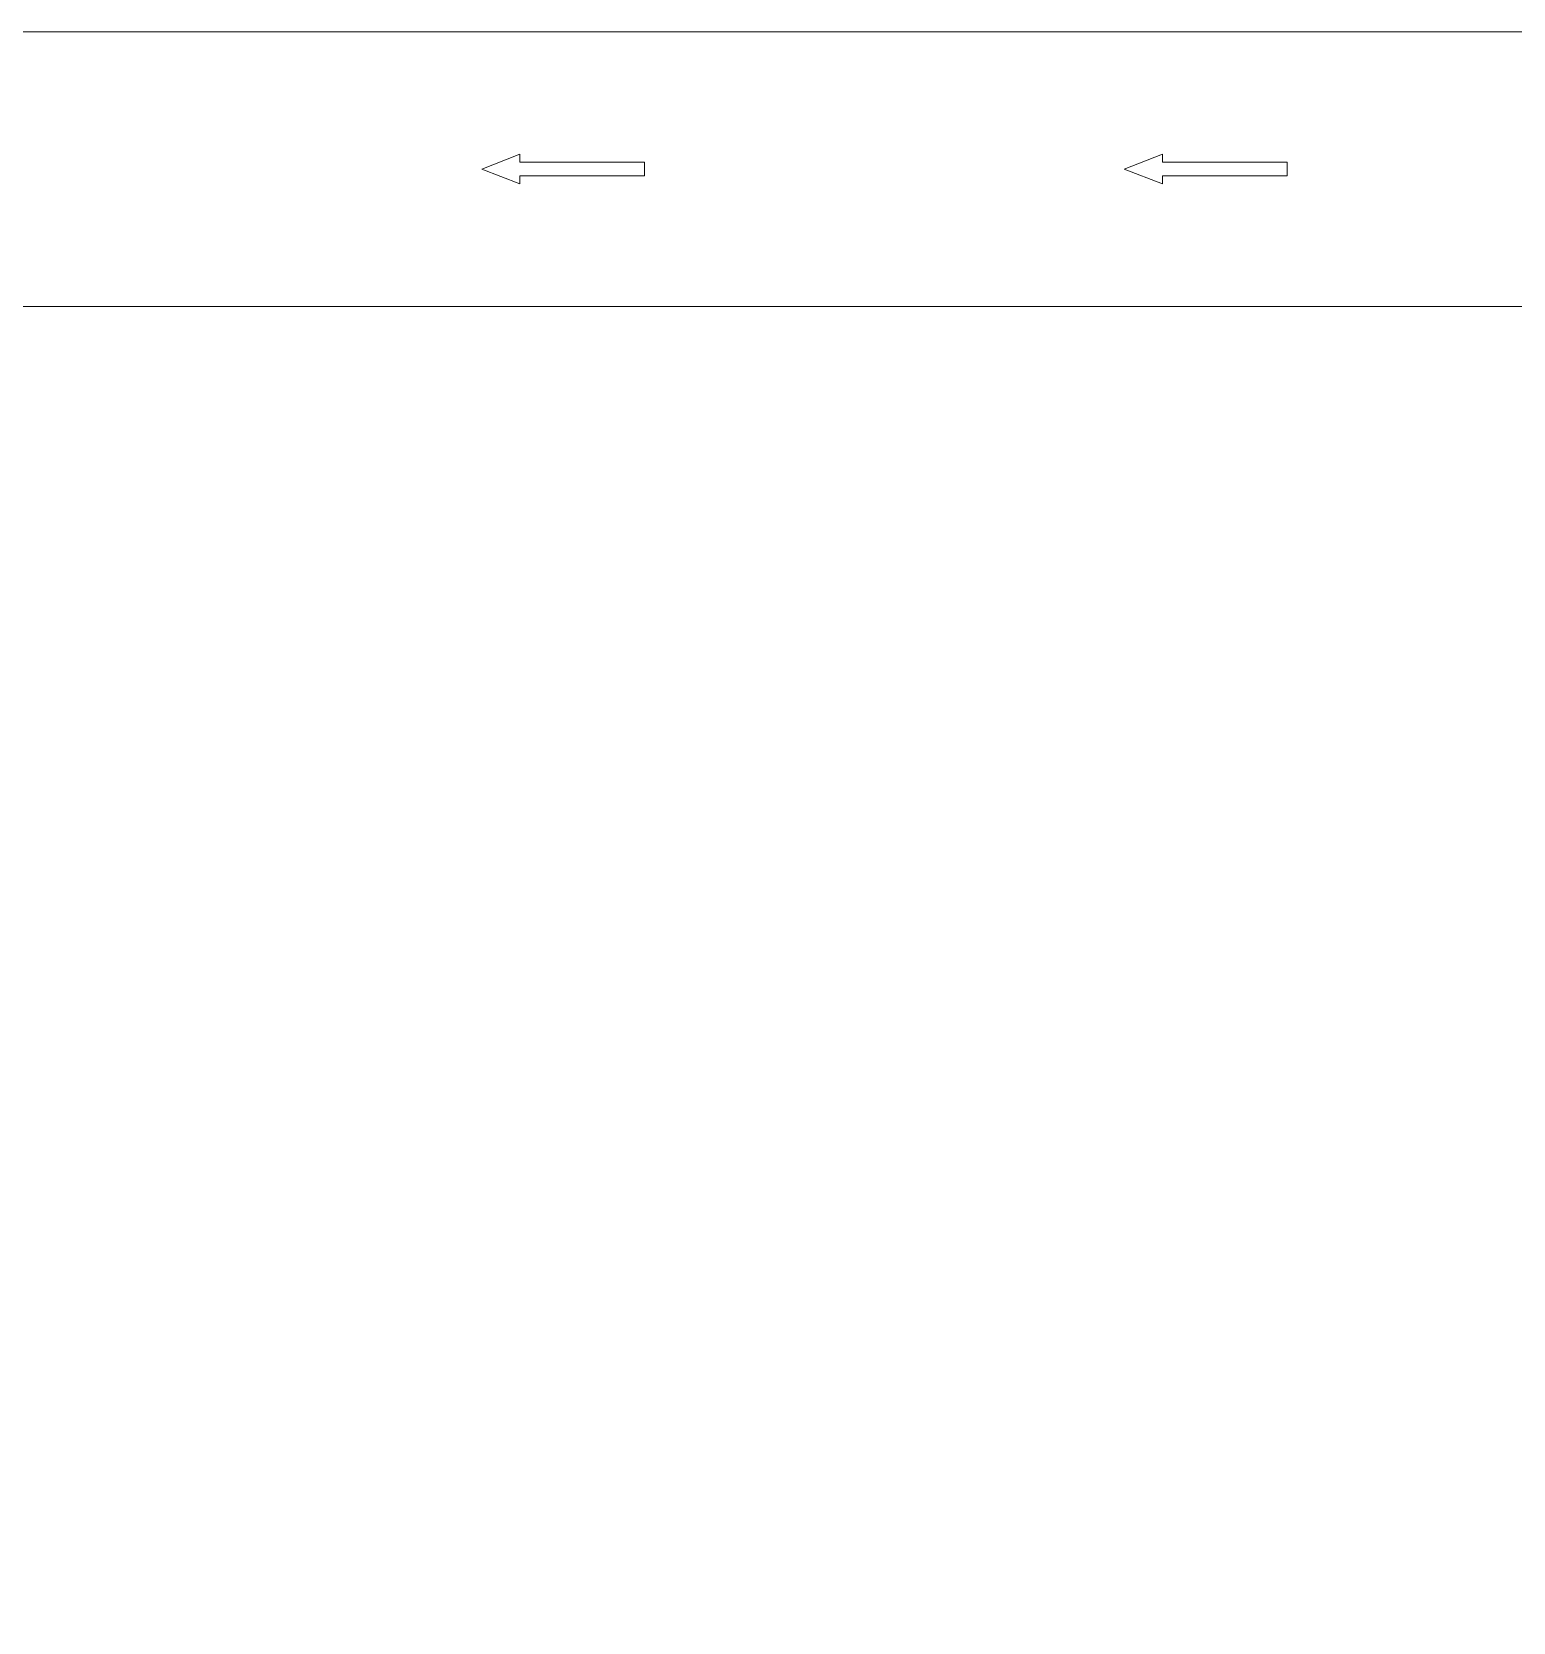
# Model space of a CAD drawing. Header units: millimetres. Extents: x 0 to 963, y 0 to 517.
# Drawn here: x 240.9 to 481.8, y 258.7 to 517.4 of the extents above; entities that cross this region are included whole.
import ezdxf

# ---------------------------------------------------------------- set-up
doc = ezdxf.new("R2010")
doc.units = ezdxf.units.MM
for name, color, linetype, lineweight in [('#object[floor]', 50, 'Continuous', 0), ('#object[shape]#background[00000000]#border[000000]', 5, 'Continuous', 0), ('#object[shape]#background[999999]#border[000000]', 251, 'Continuous', 0)]:
    doc.layers.add(name, color=color, linetype=linetype, lineweight=lineweight)

msp = doc.modelspace()

# ---------------------------------------------------------------- linework, layer by layer
at = {"layer": '#object[floor]'}
msp.add_lwpolyline([(639.29, 65.98), (639.29, -0.01), (569.89, -0.01), (569.89, 183.71), (0, 183.71), (0, 517.45), (963.5, 517.45), (963.5, 291.8), (893.14, 291.8), (893.14, 257.21), (851.52, 257.21), (851.52, 183.68), (825.18, 183.68), (825.18, 65.98)], close=True, dxfattribs=at)
at = {"layer": '#object[shape]#background[00000000]#border[000000]'}
for points in [[(314.04, 495.12), (320.26, 497.52), (320.26, 496.23), (340.53, 496.23), (340.53, 494), (320.26, 494), (320.26, 492.71)], [(418.49, 495.12), (424.71, 497.52), (424.71, 496.23), (444.98, 496.23), (444.98, 494), (424.71, 494), (424.71, 492.71)]]:
    msp.add_lwpolyline(points, close=True, dxfattribs=at)
at = {"layer": '#object[shape]#background[999999]#border[000000]'}
msp.add_lwpolyline([(806.73, 517.45), (0, 517.45), (0, 472.78), (806.73, 472.78)], close=True, dxfattribs=at)

doc.saveas('drawing.dxf')
